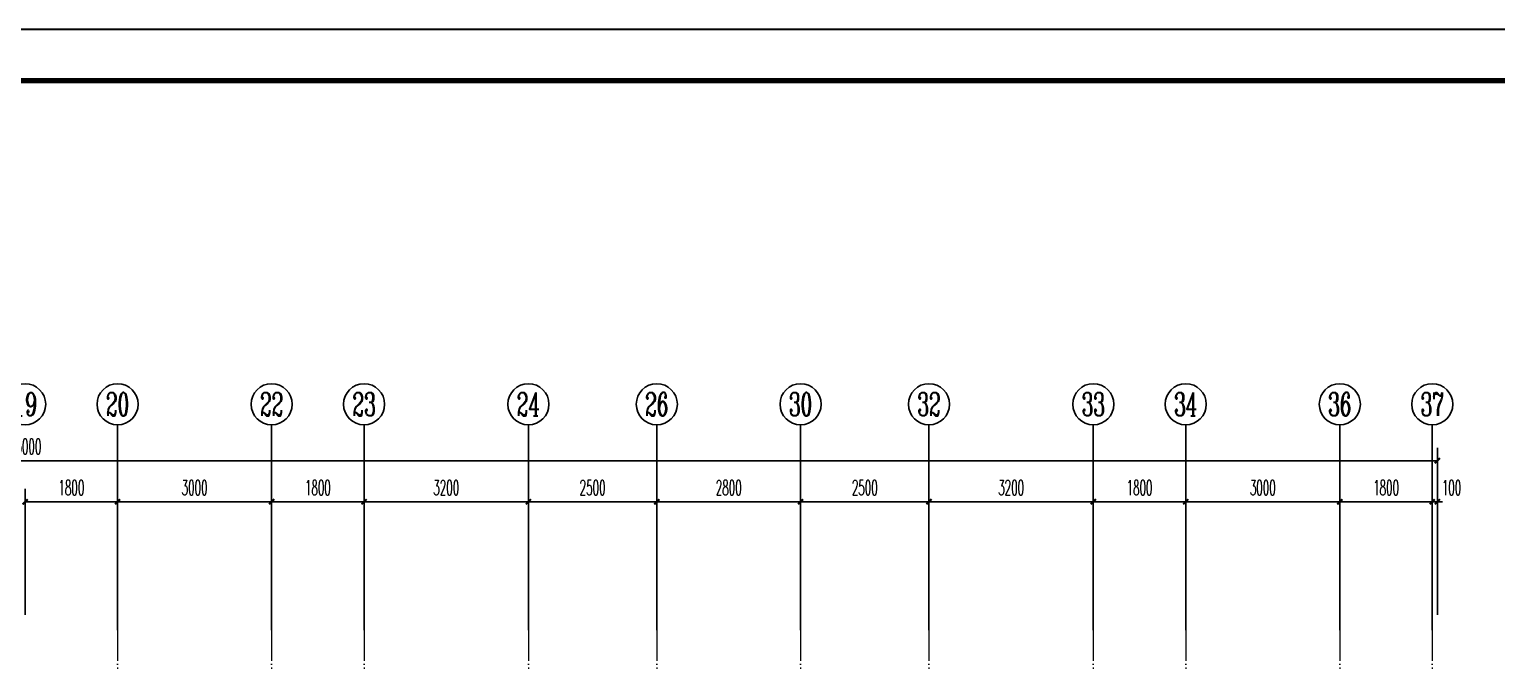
# Model space of a CAD drawing. Extents: x 27938 to 650306, y -92720 to 1524912.
# Drawn here: x 299599 to 328171, y 612355 to 624649 of the extents above; entities that cross this region are included whole.
import ezdxf
from ezdxf.enums import TextEntityAlignment as Align

# ---------------------------------------------------------------- set-up
doc = ezdxf.new("R2010")
doc.units = 0
doc.header["$LTSCALE"] = 1000
doc.header["$MEASUREMENT"] = 0
doc.linetypes.add('DOTE', pattern=[2.42, 2, -0.2, 0.02, -0.2])
for name, color, linetype in [('AXIS', 3, 'Continuous'), ('AXIS_TEXT', 4, 'Continuous'), ('图框', 140, 'Continuous')]:
    doc.layers.add(name, color=color, linetype=linetype)
doc.layers.add('DOTE', color=19, linetype='DOTE', lineweight=9)
doc.layers.add('yichutu', color=7, linetype='Continuous', true_color=0xffffff, plot=False)
doc.styles.add('_TCH_AXIS', font='COMPLEX', dxfattribs={"bigfont": 'GBCBIG'})
doc.styles.add('_TCH_DIM_T3', font='SIMPLEX.shx', dxfattribs={"width": 0.494118, "bigfont": 'GBCBIG.shx'})
doc.styles.add('COMPLEX', font='COMPLEX')
doc.dimstyles.new('_TCH_ARCH&&100', dxfattribs={"dimtxt": 297.5, "dimasz": 100, "dimexe": 250, "dimexo": 300, "dimgap": 126.25, "dimtad": 1, "dimdec": 0, "dimzin": 0, "dimdsep": 46, "dimtxsty": '_TCH_DIM_T3', "dimblk": 'ARCHTICK', "dimcen": 0.09, "dimclrt": 4, "dimazin": 2, "dimtfac": 1, "dimtdec": 0, "dimtix": 1, "dimtmove": 2, "dimatfit": 3, "dimfxl": 1, "dimtolj": 1, "dimtzin": 0, "dimarcsym": 0})

# ---------------------------------------------------------------- blocks, each defined once
blk = doc.blocks.new('TK')
at = {"layer": '图框'}
blk.add_lwpolyline([(465375, 548714), (549475, 548714), (549475, 489314), (465375, 489314)], close=True, dxfattribs=at)
blk.add_lwpolyline([(465375, 548714), (549475, 548714), (549475, 489314), (465375, 489314)], close=True, dxfattribs=at)
at = {"layer": '图框', "const_width": 100}
blk.add_lwpolyline([(548475, 490314), (548475, 547714), (467875, 547714), (467875, 490314)], close=True, dxfattribs=at)
blk = doc.blocks.new('GDGDGRDGDGDR')
at = {"layer": 'DOTE', "linetype": 'DOTE', "ltscale": 0.3}
for p, q in [((301317, 612949), (301317, 602349)), ((304317, 612949), (304317, 602349)), ((306117, 612949), (306117, 593949)), ((309317, 612949), (309317, 603849)), ((311817, 612949), (311817, 602349)), ((314617, 612949), (314617, 602349)), ((317117, 612949), (317117, 603849)), ((320317, 612949), (320317, 593949)), ((322117, 612949), (322117, 602349)), ((325117, 612949), (325117, 602349)), ((326917, 612949), (326917, 593949))]:
    blk.add_line(p, q, dxfattribs=at)
blk = doc.blocks.new('yct-841-594-84100-59400-100-1000.0')
at = {"layer": 'yichutu', "color": 7, "true_color": 0xffffff}
blk.add_lwpolyline([(0, 0), (0, 59400), (84100, 59400), (84100, 0)], close=True, dxfattribs=at)
blk = doc.blocks.new('_ArchTick')
at = {"color": 0, "linetype": 'ByBlock', "const_width": 0.4}
blk.add_lwpolyline([(-0.5, -0.5), (0.5, 0.5)], dxfattribs=at)
blk = doc.blocks.new('*D964')
at = {"layer": 'AXIS', "color": 0, "lineweight": -2}
for p, q in [((326917, 615449), (326817, 615449)), ((326917, 613249), (326917, 615699)), ((326917, 615449), (327017, 615449)), ((327017, 613249), (327017, 615699)), ((327017, 615449), (327117, 615449))]:
    blk.add_line(p, q, dxfattribs=at)
at = {"layer": 'Defpoints', "color": 0}
for p in [(327017, 615449), (326917, 612949), (327017, 612949)]:
    blk.add_point(p, dxfattribs=at)
at = {"layer": 'AXIS', "color": 0, "lineweight": -2, "xscale": 100, "yscale": 100, "zscale": 100}
blk.add_blockref('_ArchTick', (326917, 615449), dxfattribs=at)
at = {"layer": 'AXIS', "color": 0, "lineweight": -2, "xscale": 100, "yscale": 100, "zscale": 100, "rotation": 180}
blk.add_blockref('_ArchTick', (327017, 615449), dxfattribs=at)
at = {"layer": 'AXIS', "color": 4, "insert": (327292, 615724), "char_height": 297.5, "attachment_point": 5, "style": '_TCH_DIM_T3'}
blk.add_mtext('\\A1;100', dxfattribs=at)
blk = doc.blocks.new('*D965')
at = {"layer": 'AXIS', "color": 0, "lineweight": -2}
for p, q in [((325117, 613249), (325117, 615699)), ((325117, 615449), (326917, 615449)), ((326917, 613249), (326917, 615699))]:
    blk.add_line(p, q, dxfattribs=at)
at = {"layer": 'Defpoints', "color": 0}
for p in [(326917, 615449), (325117, 612949), (326917, 612949)]:
    blk.add_point(p, dxfattribs=at)
at = {"layer": 'AXIS', "color": 0, "lineweight": -2, "xscale": 100, "yscale": 100, "zscale": 100, "rotation": 180}
blk.add_blockref('_ArchTick', (325117, 615449), dxfattribs=at)
at = {"layer": 'AXIS', "color": 0, "lineweight": -2, "xscale": 100, "yscale": 100, "zscale": 100}
blk.add_blockref('_ArchTick', (326917, 615449), dxfattribs=at)
at = {"layer": 'AXIS', "color": 4, "insert": (326017, 615724), "char_height": 297.5, "attachment_point": 5, "style": '_TCH_DIM_T3'}
blk.add_mtext('\\A1;1800', dxfattribs=at)
blk = doc.blocks.new('*D966')
at = {"layer": 'AXIS', "color": 0, "lineweight": -2}
for p, q in [((322117, 613249), (322117, 615699)), ((322117, 615449), (325117, 615449)), ((325117, 613249), (325117, 615699))]:
    blk.add_line(p, q, dxfattribs=at)
at = {"layer": 'Defpoints', "color": 0}
for p in [(325117, 615449), (322117, 612949), (325117, 612949)]:
    blk.add_point(p, dxfattribs=at)
at = {"layer": 'AXIS', "color": 0, "lineweight": -2, "xscale": 100, "yscale": 100, "zscale": 100, "rotation": 180}
blk.add_blockref('_ArchTick', (322117, 615449), dxfattribs=at)
at = {"layer": 'AXIS', "color": 0, "lineweight": -2, "xscale": 100, "yscale": 100, "zscale": 100}
blk.add_blockref('_ArchTick', (325117, 615449), dxfattribs=at)
at = {"layer": 'AXIS', "color": 4, "insert": (323617, 615724), "char_height": 297.5, "attachment_point": 5, "style": '_TCH_DIM_T3'}
blk.add_mtext('\\A1;3000', dxfattribs=at)
blk = doc.blocks.new('*D967')
at = {"layer": 'AXIS', "color": 0, "lineweight": -2}
for p, q in [((320317, 613249), (320317, 615699)), ((320317, 615449), (322117, 615449)), ((322117, 613249), (322117, 615699))]:
    blk.add_line(p, q, dxfattribs=at)
at = {"layer": 'Defpoints', "color": 0}
for p in [(322117, 615449), (320317, 612949), (322117, 612949)]:
    blk.add_point(p, dxfattribs=at)
at = {"layer": 'AXIS', "color": 0, "lineweight": -2, "xscale": 100, "yscale": 100, "zscale": 100, "rotation": 180}
blk.add_blockref('_ArchTick', (320317, 615449), dxfattribs=at)
at = {"layer": 'AXIS', "color": 0, "lineweight": -2, "xscale": 100, "yscale": 100, "zscale": 100}
blk.add_blockref('_ArchTick', (322117, 615449), dxfattribs=at)
at = {"layer": 'AXIS', "color": 4, "insert": (321217, 615724), "char_height": 297.5, "attachment_point": 5, "style": '_TCH_DIM_T3'}
blk.add_mtext('\\A1;1800', dxfattribs=at)
blk = doc.blocks.new('*D968')
at = {"layer": 'AXIS', "color": 0, "lineweight": -2}
for p, q in [((317117, 613249), (317117, 615699)), ((317117, 615449), (320317, 615449)), ((320317, 613249), (320317, 615699))]:
    blk.add_line(p, q, dxfattribs=at)
at = {"layer": 'Defpoints', "color": 0}
for p in [(320317, 615449), (317117, 612949), (320317, 612949)]:
    blk.add_point(p, dxfattribs=at)
at = {"layer": 'AXIS', "color": 0, "lineweight": -2, "xscale": 100, "yscale": 100, "zscale": 100, "rotation": 180}
blk.add_blockref('_ArchTick', (317117, 615449), dxfattribs=at)
at = {"layer": 'AXIS', "color": 0, "lineweight": -2, "xscale": 100, "yscale": 100, "zscale": 100}
blk.add_blockref('_ArchTick', (320317, 615449), dxfattribs=at)
at = {"layer": 'AXIS', "color": 4, "insert": (318717, 615724), "char_height": 297.5, "attachment_point": 5, "style": '_TCH_DIM_T3'}
blk.add_mtext('\\A1;3200', dxfattribs=at)
blk = doc.blocks.new('*D969')
at = {"layer": 'AXIS', "color": 0, "lineweight": -2}
for p, q in [((314617, 613249), (314617, 615699)), ((314617, 615449), (317117, 615449)), ((317117, 613249), (317117, 615699))]:
    blk.add_line(p, q, dxfattribs=at)
at = {"layer": 'Defpoints', "color": 0}
for p in [(317117, 615449), (314617, 612949), (317117, 612949)]:
    blk.add_point(p, dxfattribs=at)
at = {"layer": 'AXIS', "color": 0, "lineweight": -2, "xscale": 100, "yscale": 100, "zscale": 100, "rotation": 180}
blk.add_blockref('_ArchTick', (314617, 615449), dxfattribs=at)
at = {"layer": 'AXIS', "color": 0, "lineweight": -2, "xscale": 100, "yscale": 100, "zscale": 100}
blk.add_blockref('_ArchTick', (317117, 615449), dxfattribs=at)
at = {"layer": 'AXIS', "color": 4, "insert": (315867, 615724), "char_height": 297.5, "attachment_point": 5, "style": '_TCH_DIM_T3'}
blk.add_mtext('\\A1;2500', dxfattribs=at)
blk = doc.blocks.new('*D970')
at = {"layer": 'AXIS', "color": 0, "lineweight": -2}
for p, q in [((311817, 613249), (311817, 615699)), ((311817, 615449), (314617, 615449)), ((314617, 613249), (314617, 615699))]:
    blk.add_line(p, q, dxfattribs=at)
at = {"layer": 'Defpoints', "color": 0}
for p in [(314617, 615449), (311817, 612949), (314617, 612949)]:
    blk.add_point(p, dxfattribs=at)
at = {"layer": 'AXIS', "color": 0, "lineweight": -2, "xscale": 100, "yscale": 100, "zscale": 100, "rotation": 180}
blk.add_blockref('_ArchTick', (311817, 615449), dxfattribs=at)
at = {"layer": 'AXIS', "color": 0, "lineweight": -2, "xscale": 100, "yscale": 100, "zscale": 100}
blk.add_blockref('_ArchTick', (314617, 615449), dxfattribs=at)
at = {"layer": 'AXIS', "color": 4, "insert": (313217, 615724), "char_height": 297.5, "attachment_point": 5, "style": '_TCH_DIM_T3'}
blk.add_mtext('\\A1;2800', dxfattribs=at)
blk = doc.blocks.new('*D971')
at = {"layer": 'AXIS', "color": 0, "lineweight": -2}
for p, q in [((309317, 613249), (309317, 615699)), ((309317, 615449), (311817, 615449)), ((311817, 613249), (311817, 615699))]:
    blk.add_line(p, q, dxfattribs=at)
at = {"layer": 'Defpoints', "color": 0}
for p in [(311817, 615449), (309317, 612949), (311817, 612949)]:
    blk.add_point(p, dxfattribs=at)
at = {"layer": 'AXIS', "color": 0, "lineweight": -2, "xscale": 100, "yscale": 100, "zscale": 100, "rotation": 180}
blk.add_blockref('_ArchTick', (309317, 615449), dxfattribs=at)
at = {"layer": 'AXIS', "color": 0, "lineweight": -2, "xscale": 100, "yscale": 100, "zscale": 100}
blk.add_blockref('_ArchTick', (311817, 615449), dxfattribs=at)
at = {"layer": 'AXIS', "color": 4, "insert": (310567, 615724), "char_height": 297.5, "attachment_point": 5, "style": '_TCH_DIM_T3'}
blk.add_mtext('\\A1;2500', dxfattribs=at)
blk = doc.blocks.new('*D972')
at = {"layer": 'AXIS', "color": 0, "lineweight": -2}
for p, q in [((306117, 613249), (306117, 615699)), ((306117, 615449), (309317, 615449)), ((309317, 613249), (309317, 615699))]:
    blk.add_line(p, q, dxfattribs=at)
at = {"layer": 'Defpoints', "color": 0}
for p in [(309317, 615449), (306117, 612949), (309317, 612949)]:
    blk.add_point(p, dxfattribs=at)
at = {"layer": 'AXIS', "color": 0, "lineweight": -2, "xscale": 100, "yscale": 100, "zscale": 100, "rotation": 180}
blk.add_blockref('_ArchTick', (306117, 615449), dxfattribs=at)
at = {"layer": 'AXIS', "color": 0, "lineweight": -2, "xscale": 100, "yscale": 100, "zscale": 100}
blk.add_blockref('_ArchTick', (309317, 615449), dxfattribs=at)
at = {"layer": 'AXIS', "color": 4, "insert": (307717, 615724), "char_height": 297.5, "attachment_point": 5, "style": '_TCH_DIM_T3'}
blk.add_mtext('\\A1;3200', dxfattribs=at)
blk = doc.blocks.new('*D973')
at = {"layer": 'AXIS', "color": 0, "lineweight": -2}
for p, q in [((304317, 613249), (304317, 615699)), ((304317, 615449), (306117, 615449)), ((306117, 613249), (306117, 615699))]:
    blk.add_line(p, q, dxfattribs=at)
at = {"layer": 'Defpoints', "color": 0}
for p in [(306117, 615449), (304317, 612949), (306117, 612949)]:
    blk.add_point(p, dxfattribs=at)
at = {"layer": 'AXIS', "color": 0, "lineweight": -2, "xscale": 100, "yscale": 100, "zscale": 100, "rotation": 180}
blk.add_blockref('_ArchTick', (304317, 615449), dxfattribs=at)
at = {"layer": 'AXIS', "color": 0, "lineweight": -2, "xscale": 100, "yscale": 100, "zscale": 100}
blk.add_blockref('_ArchTick', (306117, 615449), dxfattribs=at)
at = {"layer": 'AXIS', "color": 4, "insert": (305217, 615724), "char_height": 297.5, "attachment_point": 5, "style": '_TCH_DIM_T3'}
blk.add_mtext('\\A1;1800', dxfattribs=at)
blk = doc.blocks.new('*D974')
at = {"layer": 'AXIS', "color": 0, "lineweight": -2}
for p, q in [((301317, 613249), (301317, 615699)), ((301317, 615449), (304317, 615449)), ((304317, 613249), (304317, 615699))]:
    blk.add_line(p, q, dxfattribs=at)
at = {"layer": 'Defpoints', "color": 0}
for p in [(304317, 615449), (301317, 612949), (304317, 612949)]:
    blk.add_point(p, dxfattribs=at)
at = {"layer": 'AXIS', "color": 0, "lineweight": -2, "xscale": 100, "yscale": 100, "zscale": 100, "rotation": 180}
blk.add_blockref('_ArchTick', (301317, 615449), dxfattribs=at)
at = {"layer": 'AXIS', "color": 0, "lineweight": -2, "xscale": 100, "yscale": 100, "zscale": 100}
blk.add_blockref('_ArchTick', (304317, 615449), dxfattribs=at)
at = {"layer": 'AXIS', "color": 4, "insert": (302817, 615724), "char_height": 297.5, "attachment_point": 5, "style": '_TCH_DIM_T3'}
blk.add_mtext('\\A1;3000', dxfattribs=at)
blk = doc.blocks.new('*D975')
at = {"layer": 'AXIS', "color": 0, "lineweight": -2}
for p, q in [((299517, 613249), (299517, 615699)), ((299517, 615449), (301317, 615449)), ((301317, 613249), (301317, 615699))]:
    blk.add_line(p, q, dxfattribs=at)
at = {"layer": 'Defpoints', "color": 0}
for p in [(301317, 615449), (299517, 612949), (301317, 612949)]:
    blk.add_point(p, dxfattribs=at)
at = {"layer": 'AXIS', "color": 0, "lineweight": -2, "xscale": 100, "yscale": 100, "zscale": 100, "rotation": 180}
blk.add_blockref('_ArchTick', (299517, 615449), dxfattribs=at)
at = {"layer": 'AXIS', "color": 0, "lineweight": -2, "xscale": 100, "yscale": 100, "zscale": 100}
blk.add_blockref('_ArchTick', (301317, 615449), dxfattribs=at)
at = {"layer": 'AXIS', "color": 4, "insert": (300417, 615724), "char_height": 297.5, "attachment_point": 5, "style": '_TCH_DIM_T3'}
blk.add_mtext('\\A1;1800', dxfattribs=at)
blk = doc.blocks.new('*D1028')
at = {"layer": 'AXIS', "color": 0, "lineweight": -2}
for p, q in [((272017, 613249), (272017, 616499)), ((327017, 613249), (327017, 616499)), ((272017, 616249), (327017, 616249))]:
    blk.add_line(p, q, dxfattribs=at)
at = {"layer": 'Defpoints', "color": 0}
for p in [(327017, 616249), (272017, 612949), (327017, 612949)]:
    blk.add_point(p, dxfattribs=at)
at = {"layer": 'AXIS', "color": 0, "lineweight": -2, "xscale": 100, "yscale": 100, "zscale": 100, "rotation": 180}
blk.add_blockref('_ArchTick', (272017, 616249), dxfattribs=at)
at = {"layer": 'AXIS', "color": 0, "lineweight": -2, "xscale": 100, "yscale": 100, "zscale": 100}
blk.add_blockref('_ArchTick', (327017, 616249), dxfattribs=at)
at = {"layer": 'AXIS', "color": 4, "insert": (299517, 616524), "char_height": 297.5, "attachment_point": 5, "style": '_TCH_DIM_T3'}
blk.add_mtext('\\A1;55000', dxfattribs=at)
blk = doc.blocks.new('_AXISO')
blk.add_circle((0, 0), 0.5)
at = {"layer": 'AXIS_TEXT', "style": 'COMPLEX', "width": 1.041667}
blk.add_attdef('A', text='', height=0.56, dxfattribs=at).set_placement((-0.25, -0.28), (0.25, -0.28), align=Align.FIT)

msp = doc.modelspace()

# ---------------------------------------------------------------- linework, layer by layer
at = {"layer": 'AXIS'}
for p, q in [((301316.6, 612948.8), (301316.6, 616948.8)), ((304316.6, 612948.8), (304316.6, 616948.8)), ((306116.6, 612948.8), (306116.6, 616948.8)), ((309316.6, 612948.8), (309316.6, 616948.8)), ((311816.6, 612948.8), (311816.6, 616948.8)), ((314616.6, 612948.8), (314616.6, 616948.8)), ((317116.6, 612948.8), (317116.6, 616948.8)), ((320316.6, 612948.8), (320316.6, 616948.8)), ((322116.6, 612948.8), (322116.6, 616948.8)), ((325116.6, 612948.8), (325116.6, 616948.8)), ((326916.6, 612948.8), (326916.6, 616948.8))]:
    msp.add_line(p, q, dxfattribs=at)

# ---------------------------------------------------------------- block references
for name, p in [('TK', (-205160.9, 75935)), ('GDGDGRDGDGDR', (0, 0))]:
    msp.add_blockref(name, p)
ref = msp.add_blockref('_AXISO', (299516.6, 617348.8), dxfattribs=dict(at, xscale=800, yscale=800, zscale=800))
ref.add_attrib('A', '19', dxfattribs={"layer": 'AXIS_TEXT', "height": 452.55, "style": '_TCH_AXIS', "width": 0.724138}).set_placement((299290.3, 617122.5), (299742.9, 617122.5), align=Align.FIT)
ref = msp.add_blockref('_AXISO', (301316.6, 617348.8), dxfattribs=dict(at, xscale=800, yscale=800, zscale=800))
ref.add_attrib('A', '20', dxfattribs={"layer": 'AXIS_TEXT', "height": 452.55, "style": '_TCH_AXIS', "width": 0.617647}).set_placement((301090.3, 617122.5), (301542.9, 617122.5), align=Align.FIT)
ref = msp.add_blockref('_AXISO', (304316.6, 617348.8), dxfattribs=dict(at, xscale=800, yscale=800, zscale=800))
ref.add_attrib('A', '22', dxfattribs={"layer": 'AXIS_TEXT', "height": 452.55, "style": '_TCH_AXIS', "width": 0.617647}).set_placement((304090.3, 617122.5), (304542.9, 617122.5), align=Align.FIT)
ref = msp.add_blockref('_AXISO', (306116.6, 617348.8), dxfattribs=dict(at, xscale=800, yscale=800, zscale=800))
ref.add_attrib('A', '23', dxfattribs={"layer": 'AXIS_TEXT', "height": 452.55, "style": '_TCH_AXIS', "width": 0.617647}).set_placement((305890.3, 617122.5), (306342.9, 617122.5), align=Align.FIT)
ref = msp.add_blockref('_AXISO', (309316.6, 617348.8), dxfattribs=dict(at, xscale=800, yscale=800, zscale=800))
ref.add_attrib('A', '24', dxfattribs={"layer": 'AXIS_TEXT', "height": 452.55, "style": '_TCH_AXIS', "width": 0.583333}).set_placement((309090.3, 617122.5), (309542.9, 617122.5), align=Align.FIT)
ref = msp.add_blockref('_AXISO', (311816.6, 617348.8), dxfattribs=dict(at, xscale=800, yscale=800, zscale=800))
ref.add_attrib('A', '26', dxfattribs={"layer": 'AXIS_TEXT', "height": 452.55, "style": '_TCH_AXIS', "width": 0.617647}).set_placement((311590.3, 617122.5), (312042.9, 617122.5), align=Align.FIT)
ref = msp.add_blockref('_AXISO', (314616.6, 617348.8), dxfattribs=dict(at, xscale=800, yscale=800, zscale=800))
ref.add_attrib('A', '30', dxfattribs={"layer": 'AXIS_TEXT', "height": 452.55, "style": '_TCH_AXIS', "width": 0.636364}).set_placement((314390.3, 617122.5), (314842.9, 617122.5), align=Align.FIT)
ref = msp.add_blockref('_AXISO', (317116.6, 617348.8), dxfattribs=dict(at, xscale=800, yscale=800, zscale=800))
ref.add_attrib('A', '32', dxfattribs={"layer": 'AXIS_TEXT', "height": 452.55, "style": '_TCH_AXIS', "width": 0.636364}).set_placement((316890.3, 617122.5), (317342.9, 617122.5), align=Align.FIT)
ref = msp.add_blockref('_AXISO', (320316.6, 617348.8), dxfattribs=dict(at, xscale=800, yscale=800, zscale=800))
ref.add_attrib('A', '33', dxfattribs={"layer": 'AXIS_TEXT', "height": 452.55, "style": '_TCH_AXIS', "width": 0.636364}).set_placement((320090.3, 617122.5), (320542.9, 617122.5), align=Align.FIT)
ref = msp.add_blockref('_AXISO', (322116.6, 617348.8), dxfattribs=dict(at, xscale=800, yscale=800, zscale=800))
ref.add_attrib('A', '34', dxfattribs={"layer": 'AXIS_TEXT', "height": 452.55, "style": '_TCH_AXIS', "width": 0.6}).set_placement((321890.3, 617122.5), (322342.9, 617122.5), align=Align.FIT)
ref = msp.add_blockref('_AXISO', (325116.6, 617348.8), dxfattribs=dict(at, xscale=800, yscale=800, zscale=800))
ref.add_attrib('A', '36', dxfattribs={"layer": 'AXIS_TEXT', "height": 452.55, "style": '_TCH_AXIS', "width": 0.636364}).set_placement((324890.3, 617122.5), (325342.9, 617122.5), align=Align.FIT)
ref = msp.add_blockref('_AXISO', (326916.6, 617348.8), dxfattribs=dict(at, xscale=800, yscale=800, zscale=800))
ref.add_attrib('A', '37', dxfattribs={"layer": 'AXIS_TEXT', "height": 452.55, "style": '_TCH_AXIS', "width": 0.636364}).set_placement((326690.3, 617122.5), (327142.9, 617122.5), align=Align.FIT)
at = {"layer": 'yichutu'}
msp.add_blockref('yct-841-594-84100-59400-100-1000.0', (260214.1, 565248.6), dxfattribs=at)

# ---------------------------------------------------------------- dimensions: what is measured, and where the dimension line sits
at = {"layer": 'AXIS'}
for p1, p2, distance, picture, middle in [((272016.6, 612948.8), (327016.6, 612948.8), 3300, '*D1028', (299516.6, 616523.8)), ((299516.6, 612948.8), (301316.6, 612948.8), 2500, '*D975', (300416.6, 615723.8)), ((301316.6, 612948.8), (304316.6, 612948.8), 2500, '*D974', (302816.6, 615723.8)), ((304316.6, 612948.8), (306116.6, 612948.8), 2500, '*D973', (305216.6, 615723.8)), ((306116.6, 612948.8), (309316.6, 612948.8), 2500, '*D972', (307716.6, 615723.8)), ((309316.6, 612948.8), (311816.6, 612948.8), 2500, '*D971', (310566.6, 615723.8)), ((311816.6, 612948.8), (314616.6, 612948.8), 2500, '*D970', (313216.6, 615723.8)), ((314616.6, 612948.8), (317116.6, 612948.8), 2500, '*D969', (315866.6, 615723.8)), ((317116.6, 612948.8), (320316.6, 612948.8), 2500, '*D968', (318716.6, 615723.8)), ((320316.6, 612948.8), (322116.6, 612948.8), 2500, '*D967', (321216.6, 615723.8)), ((322116.6, 612948.8), (325116.6, 612948.8), 2500, '*D966', (323616.6, 615723.8)), ((325116.6, 612948.8), (326916.6, 612948.8), 2500, '*D965', (326016.6, 615723.8))]:
    dim = msp.add_aligned_dim(p1=p1, p2=p2, distance=distance, dimstyle='_TCH_ARCH&&100', dxfattribs=at)
    dim.commit()
    dim.dimension.update_dxf_attribs({"geometry": picture, "text_midpoint": middle})
dim = msp.add_linear_dim(base=(327016.6, 615448.8), p1=(326916.6, 612948.8), p2=(327016.6, 612948.8), angle=0, dimstyle='_TCH_ARCH&&100', dxfattribs=at)
dim.commit()
dim.dimension.update_dxf_attribs({"geometry": '*D964', "text_midpoint": (327291.6, 615723.8), "dimtype": 129})

doc.saveas('drawing.dxf')
